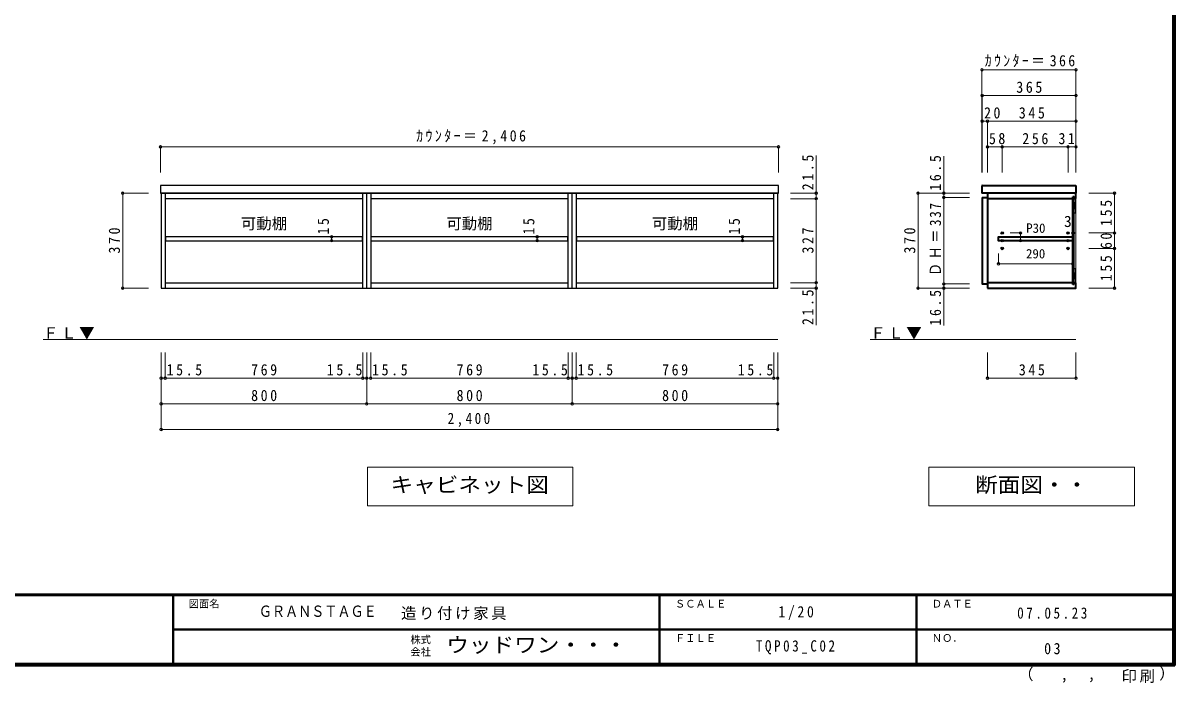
# Model space of a CAD drawing. Units: millimetres at full size, sheet at 1:20; some dimension numbers follow another scale. Extents: x -4000 to 3800, y -2865 to 2783.
# Drawn here: x -685 to 3800, y -2865 to -296 of the extents above; entities that cross this region are included whole.
import ezdxf
from ezdxf.enums import TextEntityAlignment as Align

# ---------------------------------------------------------------- set-up
doc = ezdxf.new("R2010")
doc.units = ezdxf.units.MM
doc.header["$LTSCALE"] = 20
doc.header["$PDMODE"] = 32
doc.header["$PDSIZE"] = 10
for name, color, linetype, lineweight in [('0-1_本体', 3, 'Continuous', 25), ('0-2_扉', 3, 'Continuous', 25), ('0-4_棚', 3, 'Continuous', 25), ('0-6_カウンター', 3, 'Continuous', 25), ('0-8_FL', 7, 'Continuous', 18), ('0-A_文字', 7, 'Continuous', 18), ('0-B_寸法', 7, 'Continuous', 9), ('F-1_枠', 6, 'Continuous', 40)]:
    doc.layers.add(name, color=color, linetype=linetype, lineweight=lineweight)
doc.layers.add('0-5_ダボ', color=7, linetype='Continuous')
doc.layers.add('F-A_文字', color=7, linetype='Continuous')
doc.styles.add('HG明朝B', font='')
doc.styles.add('ＭＳ ゴシック', font='')
doc.styles.get('HG明朝B').set_extended_font_data('HG明朝B')
doc.styles.get('ＭＳ ゴシック').set_extended_font_data('MS Gothic')

msp = doc.modelspace()

# ---------------------------------------------------------------- linework, layer by layer
at = {"layer": '0-1_本体'}
for p, q in [((-131.21, -958.07), (-131.21, -1328.07)), ((637.79, -979.57), (-131.21, -979.57)), ((637.79, -1328.07), (637.79, -958.07)), ((1453.29, -958.07), (653.29, -958.07)), ((668.79, -958.07), (668.79, -1328.07)), ((1437.79, -979.57), (668.79, -979.57)), ((1437.79, -1328.07), (1437.79, -958.07)), ((2253.29, -958.07), (1453.29, -958.07)), ((1468.79, -958.07), (1468.79, -1328.07)), ((2237.79, -979.57), (1468.79, -979.57)), ((2237.79, -1328.07), (2237.79, -958.07)), ((-131.21, -1306.57), (637.79, -1306.57)), ((668.79, -1306.57), (1437.79, -1306.57)), ((1468.79, -1306.57), (2237.79, -1306.57))]:
    msp.add_line(p, q, dxfattribs=at)
at = {"layer": '0-1_本体', "color": 2, "lineweight": 35}
for p, q in [((3069.71, -979.07), (3402.71, -979.07)), ((3402.71, -1314.07), (3402.71, -972.07)), ((3405.71, -979.07), (3414.71, -979.07)), ((3069.71, -1307.07), (3069.71, -1328.07)), ((3402.71, -1307.07), (3069.71, -1307.07)), ((3405.71, -1314.07), (3402.71, -1314.07)), ((3414.71, -1307.07), (3405.71, -1307.07))]:
    msp.add_line(p, q, dxfattribs=at)
at = {"layer": '0-1_本体', "color": 7, "lineweight": 18}
msp.add_line((3414.71, -979.07), (3414.71, -1307.07), dxfattribs=at)
at = {"layer": '0-1_本体'}
msp.add_lwpolyline([(653.29, -958.07), (-146.71, -958.07), (-146.71, -1328.07), (653.29, -1328.07)], close=True, dxfattribs=at)
for points in [[(653.29, -1328.07), (1453.29, -1328.07), (1453.29, -958.07)], [(1453.29, -1328.07), (2253.29, -1328.07), (2253.29, -958.07)]]:
    msp.add_lwpolyline(points, dxfattribs=at)
at = {"layer": '0-1_本体', "color": 2, "lineweight": 35}
for points in [[(3414.71, -979.07), (3414.71, -958.07), (3069.71, -958.07), (3069.71, -979.07)], [(3405.71, -1314.07), (3405.71, -972.07), (3402.71, -972.07)], [(3069.71, -1328.07), (3414.71, -1328.07), (3414.71, -1307.07)]]:
    msp.add_lwpolyline(points, dxfattribs=at)
at = {"layer": '0-2_扉', "color": 2, "lineweight": 35}
for p, q in [((3049.71, -974.57), (3069.71, -974.57)), ((3069.71, -974.57), (3069.71, -1311.57))]:
    msp.add_line(p, q, dxfattribs=at)
msp.add_lwpolyline([(3049.71, -974.57), (3049.71, -1311.57), (3069.71, -1311.57)], dxfattribs=at)
at = {"layer": '0-4_棚'}
for p, q in [((-130.21, -1128.07), (-130.21, -1143.07)), ((636.79, -1128.07), (-130.21, -1128.07)), ((-130.21, -1143.07), (636.79, -1143.07)), ((636.79, -1143.07), (636.79, -1128.07)), ((669.79, -1128.07), (669.79, -1143.07)), ((1436.79, -1128.07), (669.79, -1128.07)), ((669.79, -1143.07), (1436.79, -1143.07)), ((1436.79, -1143.07), (1436.79, -1128.07)), ((1469.79, -1128.07), (1469.79, -1143.07)), ((2236.79, -1128.07), (1469.79, -1128.07)), ((1469.79, -1143.07), (2236.79, -1143.07)), ((2236.79, -1143.07), (2236.79, -1128.07))]:
    msp.add_line(p, q, dxfattribs=at)
at = {"layer": '0-4_棚', "color": 2, "lineweight": 35}
msp.add_lwpolyline([(3402.71, -1143.07), (3112.71, -1143.07), (3112.71, -1128.07), (3402.71, -1128.07)], close=True, dxfattribs=at)
at = {"layer": '0-5_ダボ'}
for p in [(3127.71, -1113.07), (3383.71, -1113.07), (3127.71, -1143.07), (3383.71, -1143.07), (3127.71, -1173.07), (3383.71, -1173.07)]:
    msp.add_point(p, dxfattribs=at)
at = {"layer": '0-6_カウンター', "color": 2, "lineweight": 35}
for p, q in [((3050.12, -928.07), (3048.71, -929.49)), ((3048.71, -929.49), (3048.71, -958.07)), ((3050.12, -928.07), (3414.71, -928.07)), ((3414.71, -928.07), (3414.71, -958.07)), ((3414.71, -958.07), (3048.71, -958.07))]:
    msp.add_line(p, q, dxfattribs=at)
at = {"layer": '0-6_カウンター', "color": 7, "lineweight": 18}
for p, q in [((3405.71, -1034.07), (3414.71, -979.07)), ((3405.71, -1307.07), (3414.71, -1252.07))]:
    msp.add_line(p, q, dxfattribs=at)
at = {"layer": '0-6_カウンター'}
for p, q in [((3405.71, -979.07), (3405.71, -1034.07)), ((3414.71, -979.07), (3405.71, -979.07)), ((3414.71, -1034.07), (3414.71, -979.07)), ((3405.71, -1034.07), (3414.71, -1034.07)), ((3405.71, -1252.07), (3405.71, -1307.07)), ((3414.71, -1252.07), (3405.71, -1252.07)), ((3414.71, -1307.07), (3414.71, -1252.07)), ((3405.71, -1307.07), (3414.71, -1307.07))]:
    msp.add_line(p, q, dxfattribs=at)
msp.add_lwpolyline([(-149.71, -958.07), (2256.29, -958.07), (2256.29, -928.07), (-149.71, -928.07)], close=True, dxfattribs=at)
at = {"layer": '0-8_FL'}
for p, q in [((-606.71, -1528.07), (2253.29, -1528.07)), ((2613.51, -1528.07), (3414.71, -1528.07))]:
    msp.add_line(p, q, dxfattribs=at)
at = {"layer": '0-A_文字'}
for p, q in [((656.29, -2025.07), (656.29, -2175.07)), ((1456.29, -2025.07), (656.29, -2025.07)), ((1456.29, -2175.07), (1456.29, -2025.07)), ((2842.21, -2025.07), (2842.21, -2175.07)), ((3642.21, -2025.07), (2842.21, -2025.07)), ((3642.21, -2175.07), (3642.21, -2025.07)), ((656.29, -2175.07), (1456.29, -2175.07)), ((2842.21, -2175.07), (3642.21, -2175.07))]:
    msp.add_line(p, q, dxfattribs=at)
at = {"layer": '0-B_寸法', "color": 4}
for p, q in [((3048.71, -478.07), (3414.71, -478.07)), ((3048.71, -478.07), (3048.71, -878.07)), ((3414.71, -478.07), (3414.71, -878.07)), ((3049.71, -578.07), (3049.71, -878.07)), ((3049.71, -578.07), (3414.71, -578.07)), ((3069.71, -678.07), (3049.71, -678.07)), ((3069.71, -678.07), (3069.71, -878.07)), ((3414.71, -678.07), (3069.71, -678.07)), ((-149.71, -778.07), (2256.29, -778.07)), ((-149.71, -778.07), (-149.71, -878.07)), ((2256.29, -778.07), (2256.29, -878.07)), ((3127.71, -778.07), (3069.71, -778.07)), ((3383.71, -778.07), (3127.71, -778.07)), ((3127.71, -778.07), (3127.71, -878.07)), ((3414.71, -778.07), (3383.71, -778.07)), ((3383.71, -778.07), (3383.71, -878.07)), ((2403.29, -1471.51), (2403.29, -811.75)), ((2899.71, -813.69), (2899.71, -974.57)), ((-296.71, -958.07), (-296.71, -1328.07)), ((-296.71, -958.07), (-196.71, -958.07)), ((2403.29, -958.07), (2303.29, -958.07)), ((2403.29, -979.57), (2303.29, -979.57)), ((2799.71, -958.07), (2999.71, -958.07)), ((2799.71, -958.07), (2799.71, -1328.07)), ((2899.71, -974.57), (2999.71, -974.57)), ((2899.71, -974.57), (2899.71, -1311.57)), ((3564.71, -958.07), (3464.71, -958.07)), ((3564.71, -958.07), (3564.71, -1113.07)), ((3198.71, -1113.07), (3158.71, -1113.07)), ((3198.71, -1113.07), (3198.71, -1143.07)), ((3402.71, -1113.07), (3405.71, -1113.07)), ((3564.71, -1113.07), (3464.71, -1113.07)), ((3564.71, -1113.07), (3564.71, -1173.07)), ((516.7, -1128.07), (416.7, -1128.07)), ((516.7, -1143.07), (416.7, -1143.07)), ((516.7, -1128.07), (516.7, -1143.07)), ((1316.7, -1128.07), (1216.7, -1128.07)), ((1316.7, -1143.07), (1216.7, -1143.07)), ((1316.7, -1128.07), (1316.7, -1143.07)), ((2116.7, -1128.07), (2016.7, -1128.07)), ((2116.7, -1143.07), (2016.7, -1143.07)), ((2116.7, -1128.07), (2116.7, -1143.07)), ((3198.71, -1143.07), (3158.71, -1143.07)), ((3112.71, -1233.07), (3112.71, -1193.07)), ((3402.71, -1233.07), (3402.71, -1193.07)), ((3564.71, -1173.07), (3464.71, -1173.07)), ((3564.71, -1173.07), (3564.71, -1328.07)), ((3112.71, -1233.07), (3402.71, -1233.07)), ((-296.71, -1328.07), (-196.71, -1328.07)), ((2403.29, -1306.57), (2303.29, -1306.57)), ((2403.29, -1328.07), (2303.29, -1328.07)), ((2799.71, -1328.07), (2999.71, -1328.07)), ((2899.71, -1311.57), (2999.71, -1311.57)), ((2899.71, -1311.57), (2899.71, -1473.45)), ((3564.71, -1328.07), (3464.71, -1328.07)), ((-146.71, -1878.07), (-146.71, -1578.07)), ((-131.21, -1678.07), (-131.21, -1578.07)), ((637.79, -1678.07), (637.79, -1578.07)), ((653.29, -1778.07), (653.29, -1578.07)), ((668.79, -1678.07), (668.79, -1578.07)), ((1437.79, -1678.07), (1437.79, -1578.07)), ((1453.29, -1778.07), (1453.29, -1578.07)), ((1468.79, -1678.07), (1468.79, -1578.07)), ((2237.79, -1678.07), (2237.79, -1578.07)), ((2253.29, -1878.07), (2253.29, -1578.07)), ((3069.71, -1678.07), (3069.71, -1578.07)), ((3414.71, -1678.07), (3414.71, -1578.07)), ((-146.71, -1678.07), (-131.21, -1678.07)), ((-131.21, -1678.07), (637.79, -1678.07)), ((637.79, -1678.07), (653.29, -1678.07)), ((653.29, -1678.07), (668.79, -1678.07)), ((668.79, -1678.07), (1437.79, -1678.07)), ((1437.79, -1678.07), (1453.29, -1678.07)), ((1453.29, -1678.07), (1468.79, -1678.07)), ((1468.79, -1678.07), (2237.79, -1678.07)), ((2237.79, -1678.07), (2253.29, -1678.07)), ((3069.71, -1678.07), (3414.71, -1678.07)), ((-146.71, -1778.07), (653.29, -1778.07)), ((653.29, -1778.07), (1453.29, -1778.07)), ((1453.29, -1778.07), (2253.29, -1778.07)), ((-146.71, -1878.07), (2253.29, -1878.07))]:
    msp.add_line(p, q, dxfattribs=at)
at = {"layer": '0-B_寸法'}
for p in [(3048.71, -478.07), (3414.71, -478.07), (3049.71, -578.07), (3414.71, -578.07), (3049.71, -678.07), (3069.71, -678.07), (3414.71, -678.07), (-149.71, -778.07), (2256.29, -778.07), (3069.71, -778.07), (3127.71, -778.07), (3383.71, -778.07), (3414.71, -778.07), (-296.71, -958.07), (2403.29, -958.07), (2403.29, -979.57), (2799.71, -958.07), (2899.71, -958.07), (2899.71, -974.57), (3564.71, -958.07), (3198.71, -1113.07), (3402.71, -1113.07), (3405.71, -1113.07), (3564.71, -1113.07), (516.7, -1128.07), (516.7, -1143.07), (1316.7, -1128.07), (1316.7, -1143.07), (2116.7, -1128.07), (2116.7, -1143.07), (3198.71, -1143.07), (3564.71, -1173.07), (3112.71, -1233.07), (3402.71, -1233.07), (-296.71, -1328.07), (2403.29, -1306.57), (2403.29, -1328.07), (2799.71, -1328.07), (2899.71, -1311.57), (2899.71, -1328.07), (3564.71, -1328.07), (-146.71, -1678.07), (-131.21, -1678.07), (637.79, -1678.07), (653.29, -1678.07), (668.79, -1678.07), (1437.79, -1678.07), (1453.29, -1678.07), (1468.79, -1678.07), (2237.79, -1678.07), (2253.29, -1678.07), (3069.71, -1678.07), (3414.71, -1678.07), (-146.71, -1778.07), (653.29, -1778.07), (1453.29, -1778.07), (2253.29, -1778.07), (-146.71, -1878.07), (2253.29, -1878.07)]:
    msp.add_point(p, dxfattribs=at)
at = {"layer": 'F-1_枠'}
for p, q in [((3793.33, 2783.33), (3793.33, -2796.67)), ((3796.67, 2783.33), (3796.67, -2796.67)), ((3800, 2783.33), (3800, -2796.67)), ((3800, -2520), (-4000, -2520)), ((3800, -2523.33), (-4000, -2523.33)), ((-100, -2523.33), (-100, -2790)), ((1793.33, -2523.33), (1793.33, -2790)), ((2793.33, -2523.33), (2793.33, -2790)), ((-100, -2656.67), (3793.33, -2656.67)), ((3800, -2790), (-4000, -2790)), ((3800, -2793.33), (-4000, -2793.33)), ((3800, -2796.67), (-4000, -2796.67))]:
    msp.add_line(p, q, dxfattribs=at)

# ---------------------------------------------------------------- texts
at = {"layer": '0-8_FL', "char_height": 43.99, "attachment_point": 7, "style": 'ＭＳ ゴシック'}
for insert in [(-606.71, -1528.07), (2613.51, -1528.07)]:
    msp.add_mtext('\\T1.17;ＦＬ▼', dxfattribs=dict(at, insert=insert))
at = {"layer": '0-A_文字', "style": 'ＭＳ ゴシック'}
for p in [(163.29, -1111.67), (963.29, -1111.67), (1763.29, -1111.67)]:
    msp.add_text('可動棚', height=43.99, dxfattribs=at).set_placement(p, align=Align.BOTTOM_LEFT)
at = {"layer": '0-A_文字', "style": 'ＭＳ ゴシック', "width": 1.1}
for s, p in [('キャビネット図', (746.29, -2140.07)), ('断面図・・', (3022.21, -2140.07))]:
    msp.add_text(s, height=58.65, dxfattribs=at).set_placement(p, align=Align.BOTTOM_LEFT)
at = {"layer": '0-B_寸法', "style": 'ＭＳ ゴシック'}
for s, height, p in [('P30', 36.66, (3220.94, -1123.48)), ('3', 43.99, (3368, -1103.07)), ('290', 36.66, (3220.21, -1223.07))]:
    msp.add_text(s, height=height, dxfattribs=at).set_placement(p, align=Align.BOTTOM_LEFT)
at = {"layer": '0-B_寸法', "char_height": 43.99, "attachment_point": 7, "style": 'ＭＳ ゴシック'}
for s, insert in [('\\T1.34;\\W0.9;ｶｳﾝﾀｰ＝366', (3059.21, -468.07)), ('\\T1.38;\\W0.9;365', (3182.21, -568.07)), ('\\T1.36;\\W0.9;20', (3056.86, -668.07)), ('\\T1.38;\\W0.9;345', (3192.21, -668.07)), ('\\T1.35;\\W0.9;ｶｳﾝﾀｰ＝2,406', (845.79, -768.07)), ('\\T1.36;\\W0.9;58', (3075.84, -768.07)), ('\\T1.38;\\W0.9;256', (3205.71, -768.07)), ('\\T1.36;\\W0.9;31', (3346.59, -768.07)), ('\\T1.38;\\W0.9;15.5', (-125.81, -1668.07)), ('\\T1.38;\\W0.9;769', (203.29, -1668.07)), ('\\T1.38;\\W0.9;15.5', (498.02, -1668.07)), ('\\T1.38;\\W0.9;15.5', (674.19, -1668.07)), ('\\T1.38;\\W0.9;769', (1003.29, -1668.07)), ('\\T1.38;\\W0.9;15.5', (1298.02, -1668.07)), ('\\T1.38;\\W0.9;15.5', (1474.19, -1668.07)), ('\\T1.38;\\W0.9;769', (1803.29, -1668.07)), ('\\T1.38;\\W0.9;15.5', (2098.02, -1668.07)), ('\\T1.38;\\W0.9;345', (3192.21, -1668.07)), ('\\T1.38;\\W0.9;800', (203.29, -1768.07)), ('\\T1.38;\\W0.9;800', (1003.29, -1768.07)), ('\\T1.38;\\W0.9;800', (1803.29, -1768.07)), ('\\T1.38;\\W0.85;2,400', (968.29, -1868.07))]:
    msp.add_mtext(s, dxfattribs=dict(at, insert=insert))
at = {"layer": '0-B_寸法', "char_height": 43.99, "attachment_point": 7, "rotation": 90, "style": 'ＭＳ ゴシック'}
for s, insert in [('\\T1.38;\\W0.9;21.5', (2393.29, -946.75)), ('\\T1.38;\\W0.9;16.5', (2889.71, -948.69)), ('\\T1.27;\\W0.85;ＤＨ＝337', (2889.71, -1280.57)), ('\\T1.38;\\W0.9;155', (3554.71, -1085.57)), ('\\T1.36;\\W0.9;15', (506.7, -1118.96)), ('\\T1.36;\\W0.9;15', (1306.7, -1118.96)), ('\\T1.36;\\W0.9;15', (2106.7, -1118.96)), ('\\T1.38;\\W0.9;370', (-306.71, -1193.07)), ('\\T1.38;\\W0.9;327', (2393.29, -1193.07)), ('\\T1.38;\\W0.9;370', (2789.71, -1193.07)), ('\\T1.36;\\W0.9;60', (3554.71, -1175.57)), ('\\T1.37;\\W0.9;155', (3554.71, -1300.57)), ('\\T1.38;\\W0.9;21.5', (2393.29, -1471.51)), ('\\T1.38;\\W0.9;16.5', (2889.71, -1473.45))]:
    msp.add_mtext(s, dxfattribs=dict(at, insert=insert))
at = {"layer": 'F-A_文字', "style": 'ＭＳ ゴシック'}
for s, height, p in [('図面名', 29.33, (-40, -2580)), ('ＳＣＡＬＥ', 29.33, (1853.33, -2580)), ('ＤＡＴＥ', 29.33, (2853.33, -2580)), ('株式', 29.33, (823.33, -2719.33)), ('ＦＩＬＥ', 29.33, (1853.33, -2713.34)), ('ＮＯ．', 29.33, (2853.33, -2713.34)), ('会社', 29.33, (823.33, -2767.33)), ('（', 43.99, (3189.36, -2865.54)), ('）', 43.99, (3738.94, -2862.75)), (',', 43.99, (3354.18, -2865.54)), (',', 43.99, (3460.13, -2863.68))]:
    msp.add_text(s, height=height, dxfattribs=at).set_placement(p, align=Align.BOTTOM_LEFT)
at = {"layer": 'F-A_文字'}
for s, height, style, width, p in [('ＧＲＡＮＳＴＡＧＥ', 43.99, 'HG明朝B', 0.85, (233.33, -2620.53)), ('ウッドワン・・・', 58.65, 'ＭＳ ゴシック', 1.1, (963.33, -2763.34))]:
    msp.add_text(s, height=height, dxfattribs=dict(at, style=style, width=width)).set_placement(p, align=Align.BOTTOM_LEFT)
at = {"layer": 'F-A_文字', "char_height": 43.99, "attachment_point": 7, "style": 'ＭＳ ゴシック'}
for s, insert in [('\\T1.17;造り付け家具', (786.95, -2620)), ('\\T1.38;\\W0.9;1/20', (2255.83, -2620)), ('\\T1.39;\\W0.85;07.05.23', (3185.83, -2615)), ('\\T1.39;\\W0.85;TQP03_C02', (2168.33, -2753.34)), ('\\T1.36;\\W0.9;03', (3290.83, -2753.34)), ('\\T1.17;印刷', (3592.1, -2864.61))]:
    msp.add_mtext(s, dxfattribs=dict(at, insert=insert))

doc.saveas('drawing.dxf')
